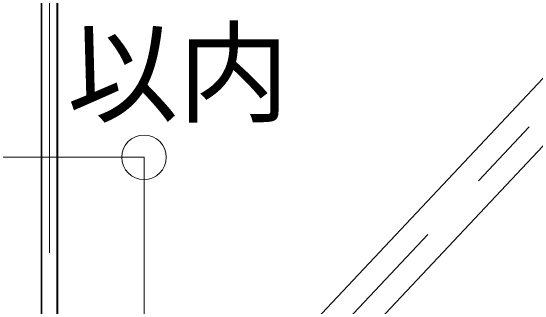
# Model space of a CAD drawing. Units: millimetres, scale not verified. Extents: x -7800 to 7800, y -5387 to 5300.
# Drawn here: x -6039.7 to -5756.4, y -1170.1 to -1010.1 of the extents above; entities that cross this region are included whole.
import ezdxf
from ezdxf.enums import TextEntityAlignment as Align

# ---------------------------------------------------------------- set-up
doc = ezdxf.new("R2010")
doc.units = ezdxf.units.MM
doc.header["$LTSCALE"] = 40
doc.header["$PDMODE"] = 32
doc.header["$PDSIZE"] = 24
doc.linetypes.add('CHAIN1', pattern=[8, 5, -1, 1, -1])
doc.linetypes.add('DOUBLE_CHAIN2', pattern=[12.8, 9, -1, 0.6, -0.6, 0.6, -1])
for name, color, linetype, lineweight in [('7-0_中心線', 4, 'CHAIN1', 9), ('7-1_吊り材', 7, 'Continuous', 18), ('7-4_ブレース・補強材', 4, 'Continuous', 9), ('7-5_寸法', 4, 'Continuous', 9)]:
    doc.layers.add(name, color=color, linetype=linetype, lineweight=lineweight)
doc.styles.add('ＭＳ ゴシック', font='')
doc.styles.get('ＭＳ ゴシック').set_extended_font_data('MS Gothic')

msp = doc.modelspace()

# ---------------------------------------------------------------- linework, layer by layer
at = {"layer": '7-0_中心線'}
for p, q in [((-6018.73, -301.14), (-6018.73, -1302.91)), ((-5157.03, -431.76), (-5963.57, -1289.74))]:
    msp.add_line(p, q, dxfattribs=at)
at = {"layer": '7-1_吊り材'}
for p, q in [((-6023.23, -366.28), (-6023.23, -1204.98)), ((-6014.23, -366.28), (-6014.23, -1204.98))]:
    msp.add_line(p, q, dxfattribs=at)
at = {"layer": '7-1_吊り材', "linetype": 'DOUBLE_CHAIN2'}
for p, q in [((-6022.78, -366.28), (-6022.78, -1204.98)), ((-6014.68, -366.28), (-6014.68, -1204.98))]:
    msp.add_line(p, q, dxfattribs=at)
at = {"layer": '7-4_ブレース・補強材'}
for p, q in [((-5152.71, -445.42), (-5925.02, -1266.98)), ((-5207.57, -467.28), (-5959.33, -1266.98))]:
    msp.add_line(p, q, dxfattribs=at)
at = {"layer": '7-5_寸法'}
for points in [[(-6018.73, -1089.45), (-6069.86, -1089.45), (-6069.86, -1244.06)], [(-6018.73, -1089.45), (-5967.65, -1089.45), (-5967.65, -1244.06)]]:
    msp.add_lwpolyline(points, dxfattribs=at)
at = {"layer": '7-5_寸法', "color": 7}
msp.add_point((-5967.65, -1089.45), dxfattribs=at)

# ---------------------------------------------------------------- texts
at = {"layer": '7-5_寸法', "style": 'ＭＳ ゴシック'}
msp.add_text('以内', height=43.99, dxfattribs=at).set_placement((-6009.25, -1078.99), align=Align.BOTTOM_LEFT)

doc.saveas('drawing.dxf')
